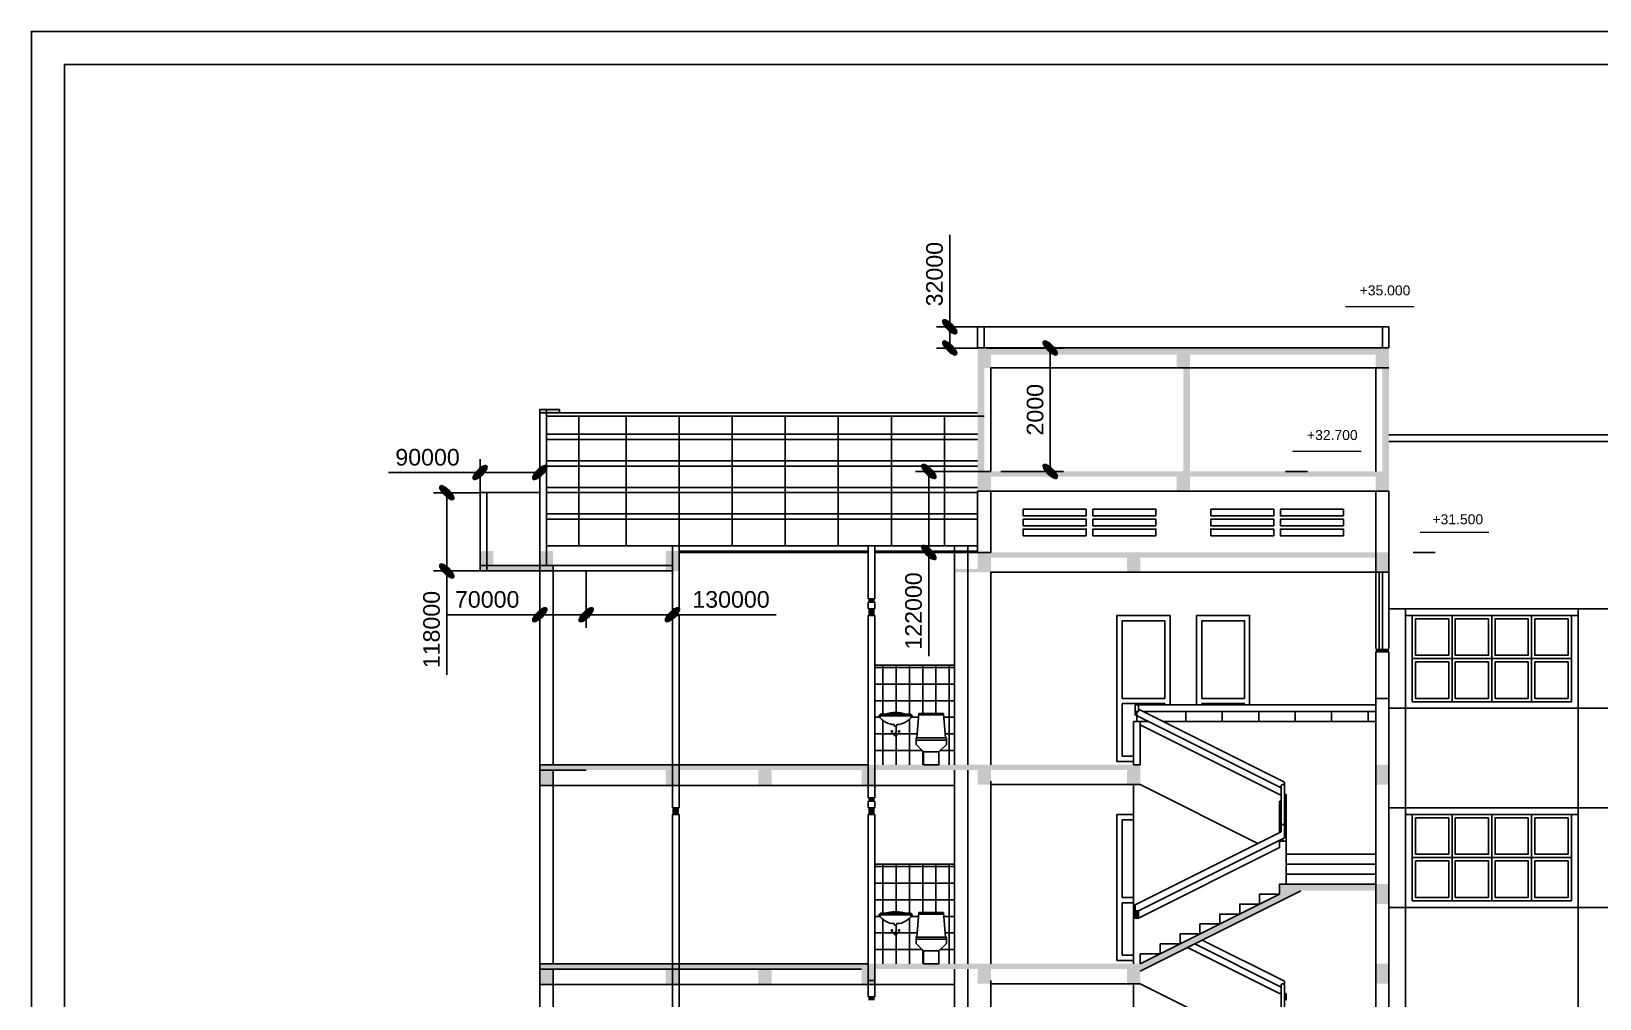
# Model space of a CAD drawing. Extents: x -107325 to -33325, y -20432 to 32068.
# Drawn here: x -107325 to -83688, y 17491 to 32068 of the extents above; entities that cross this region are included whole.
import ezdxf

# ---------------------------------------------------------------- set-up
doc = ezdxf.new("R2010")
doc.units = 0
doc.header["$LTSCALE"] = 800
doc.header["$MEASUREMENT"] = 0
doc.header["$PDMODE"] = 2
doc.layers.get('0').update_dxf_attribs({"linetype": 'CONTINUOUS'})
doc.layers.get('DEFPOINTS').update_dxf_attribs({"linetype": 'CONTINUOUS'})
for name, color, linetype in [('BAO', 3, 'CONTINUOUS'), ('CUA', 4, 'CONTINUOUS'), ('DIM', 6, 'CONTINUOUS'), ('HATCH', 6, 'CONTINUOUS'), ('mc1', 5, 'CONTINUOUS'), ('MDUNG', 3, 'CONTINUOUS'), ('TBI', 3, 'CONTINUOUS'), ('TEXT', 7, 'CONTINUOUS')]:
    doc.layers.add(name, color=color, linetype=linetype)
doc.styles.add('DIM', font='VHELVEN.TTF')
doc.styles.add('VNI-HELVE', font='VHELVEN.TTF')
doc.dimstyles.new('DIM100S', dxfattribs={"dimtxt": 250, "dimasz": 150, "dimexe": 200, "dimexo": 0, "dimgap": 100, "dimtad": 1, "dimdec": 0, "dimlfac": 100, "dimrnd": 50, "dimzin": 0, "dimdsep": 46, "dimtxsty": 'VNI-HELVE', "dimblk1": 'ARCHTICK', "dimblk2": 'ARCHTICK', "dimsah": 1, "dimcen": 0, "dimclrd": 6, "dimclre": 6, "dimclrt": 6, "dimadec": 0, "dimazin": 0, "dimtfac": 1, "dimtdec": 0, "dimtofl": 0, "dimtmove": 0, "dimatfit": 3, "dimldrblk": 'ARCHTICK', "dimfxl": 0, "dimtolj": 1, "dimtzin": 0, "dimarcsym": 0})

# ---------------------------------------------------------------- blocks, each defined once
blk = doc.blocks.new('WC2d21')
at = {"color": 151}
for p, q in [((-250, 738), (250, 738)), ((-69, 502), (-39, 502)), ((-54, 517), (-54, 488)), ((0, 483), (0, 432)), ((69, 502), (39, 502)), ((54, 517), (54, 488)), ((-25, 457), (25, 457))]:
    blk.add_line(p, q, dxfattribs=at)
blk.add_line((-154, 762), (154, 762))
blk.add_lwpolyline([(14, 580), (19, 605, 0.263805), (250, 738), (229, 762), (154, 762, 0.159336), (-154, 762), (-229, 762), (-250, 738, 0.263805), (-19, 605), (-14, 580), (0, 580)], format="xyb", close=True)
for centre, radius in [((-54, 502), 10.5), ((0, 457), 21), ((54, 502), 10.5)]:
    blk.add_circle(centre, radius, dxfattribs=at)
blk = doc.blocks.new('_ArchTick')
h = blk.add_hatch(color=256)
edge = h.paths.add_edge_path()
edge.add_ellipse((0, 0), major_axis=(0.5, 0.5), ratio=0.348148, start_angle=0, end_angle=360)
blk.add_ellipse((0, 0), major_axis=(0.5, 0.5), ratio=0.348148)
blk = doc.blocks.new('*D23')
at = {"layer": 'DEFPOINTS', "color": 0, "linetype": 'Continuous'}
for p in [(-99663, 23936), (-98963, 23936), (-99663, 23277)]:
    blk.add_point(p, dxfattribs=at)
at = {"layer": 'DIM', "color": 6, "linetype": 'Continuous', "lineweight": -2}
for p, q in [((-99663, 23936), (-99663, 23077)), ((-98963, 23936), (-98963, 23077)), ((-99663, 23277), (-101047, 23277)), ((-98963, 23277), (-99663, 23277))]:
    blk.add_line(p, q, dxfattribs=at)
at = {"layer": 'DIM', "color": 6, "linetype": 'Continuous', "lineweight": -2, "xscale": 200, "yscale": 200, "zscale": 200, "rotation": 180}
blk.add_blockref('_ArchTick', (-99663, 23277), dxfattribs=at)
at = {"layer": 'DIM', "color": 6, "linetype": 'Continuous', "lineweight": -2, "xscale": 200, "yscale": 200, "zscale": 200}
blk.add_blockref('_ArchTick', (-98963, 23277), dxfattribs=at)
at = {"layer": 'DIM', "color": 6, "linetype": 'Continuous', "insert": (-100455, 23506), "char_height": 250, "attachment_point": 5, "style": 'VNI-HELVE'}
blk.add_mtext('\\A1;70000', dxfattribs=at)
blk = doc.blocks.new('*D24')
at = {"layer": 'DEFPOINTS', "color": 0, "linetype": 'Continuous'}
for p in [(-100563, 25420), (-100563, 25116), (-99663, 25116)]:
    blk.add_point(p, dxfattribs=at)
at = {"layer": 'DIM', "color": 6, "linetype": 'Continuous', "lineweight": -2}
for p, q in [((-100563, 25116), (-100563, 25620)), ((-99663, 25116), (-99663, 25620)), ((-100563, 25420), (-101945, 25420)), ((-99663, 25420), (-100563, 25420))]:
    blk.add_line(p, q, dxfattribs=at)
at = {"layer": 'DIM', "color": 6, "linetype": 'Continuous', "lineweight": -2, "xscale": 200, "yscale": 200, "zscale": 200, "rotation": 180}
blk.add_blockref('_ArchTick', (-100563, 25420), dxfattribs=at)
at = {"layer": 'DIM', "color": 6, "linetype": 'Continuous', "lineweight": -2, "xscale": 200, "yscale": 200, "zscale": 200}
blk.add_blockref('_ArchTick', (-99663, 25420), dxfattribs=at)
at = {"layer": 'DIM', "color": 6, "linetype": 'Continuous', "insert": (-101354, 25648), "char_height": 250, "attachment_point": 5, "style": 'VNI-HELVE'}
blk.add_mtext('\\A1;90000', dxfattribs=at)
blk = doc.blocks.new('*D25')
at = {"layer": 'DEFPOINTS', "color": 0, "linetype": 'Continuous'}
for p in [(-98963, 23936), (-97663, 23916), (-97663, 23277)]:
    blk.add_point(p, dxfattribs=at)
at = {"layer": 'DIM', "color": 6, "linetype": 'Continuous', "lineweight": -2}
for p, q in [((-98963, 23936), (-98963, 23077)), ((-97663, 23916), (-97663, 23077)), ((-98963, 23277), (-97663, 23277)), ((-97663, 23277), (-96097, 23277))]:
    blk.add_line(p, q, dxfattribs=at)
at = {"layer": 'DIM', "color": 6, "linetype": 'Continuous', "lineweight": -2, "xscale": 200, "yscale": 200, "zscale": 200, "rotation": 180}
blk.add_blockref('_ArchTick', (-98963, 23277), dxfattribs=at)
at = {"layer": 'DIM', "color": 6, "linetype": 'Continuous', "lineweight": -2, "xscale": 200, "yscale": 200, "zscale": 200}
blk.add_blockref('_ArchTick', (-97663, 23277), dxfattribs=at)
at = {"layer": 'DIM', "color": 6, "linetype": 'Continuous', "insert": (-96780, 23506), "char_height": 250, "attachment_point": 5, "style": 'VNI-HELVE'}
blk.add_mtext('\\A1;130000', dxfattribs=at)
blk = doc.blocks.new('*D26')
at = {"layer": 'DEFPOINTS', "color": 0, "linetype": 'Continuous'}
for p in [(-92863, 25436), (-93799, 24216), (-92863, 24216)]:
    blk.add_point(p, dxfattribs=at)
at = {"layer": 'DIM', "color": 6, "linetype": 'Continuous', "lineweight": -2}
for p, q in [((-92863, 25436), (-93999, 25436)), ((-93799, 25436), (-93799, 24216)), ((-92863, 24216), (-93999, 24216)), ((-93799, 24216), (-93799, 22651))]:
    blk.add_line(p, q, dxfattribs=at)
at = {"layer": 'DIM', "color": 6, "linetype": 'Continuous', "lineweight": -2, "xscale": 200, "yscale": 200, "zscale": 200}
for p, rotation in [((-93799, 25436), 90), ((-93799, 24216), 270)]:
    blk.add_blockref('_ArchTick', p, dxfattribs=dict(at, rotation=rotation))
at = {"layer": 'DIM', "color": 6, "linetype": 'Continuous', "insert": (-94028, 23333), "char_height": 250, "attachment_point": 5, "rotation": 90, "style": 'VNI-HELVE'}
blk.add_mtext('\\A1;122000', dxfattribs=at)
blk = doc.blocks.new('*D27')
at = {"layer": 'DEFPOINTS', "color": 0, "linetype": 'Continuous'}
for p in [(-92914, 27296), (-92714, 25436), (-91968, 25436)]:
    blk.add_point(p, dxfattribs=at)
at = {"layer": 'DIM', "color": 6, "linetype": 'Continuous', "lineweight": -2}
for p, q in [((-92914, 27296), (-91768, 27296)), ((-91968, 27296), (-91968, 25436)), ((-92714, 25436), (-91768, 25436))]:
    blk.add_line(p, q, dxfattribs=at)
at = {"layer": 'DIM', "color": 6, "linetype": 'Continuous', "lineweight": -2, "xscale": 200, "yscale": 200, "zscale": 200}
for p, rotation in [((-91968, 27296), 90), ((-91968, 25436), 270)]:
    blk.add_blockref('_ArchTick', p, dxfattribs=dict(at, rotation=rotation))
at = {"layer": 'DIM', "color": 6, "linetype": 'Continuous', "insert": (-92196, 26366), "char_height": 250, "attachment_point": 5, "rotation": 90, "style": 'VNI-HELVE'}
blk.add_mtext('\\A1;2000', dxfattribs=at)
blk = doc.blocks.new('*D28')
at = {"layer": 'DEFPOINTS', "color": 0, "linetype": 'Continuous'}
for p in [(-93484, 27616), (-93063, 27616), (-93063, 27296)]:
    blk.add_point(p, dxfattribs=at)
at = {"layer": 'DIM', "color": 6, "linetype": 'Continuous', "lineweight": -2}
for p, q in [((-93484, 27616), (-93484, 29002)), ((-93063, 27616), (-93684, 27616)), ((-93484, 27296), (-93484, 27616)), ((-93063, 27296), (-93684, 27296))]:
    blk.add_line(p, q, dxfattribs=at)
at = {"layer": 'DIM', "color": 6, "linetype": 'Continuous', "lineweight": -2, "xscale": 200, "yscale": 200, "zscale": 200}
for p, rotation in [((-93484, 27616), 90), ((-93484, 27296), 270)]:
    blk.add_blockref('_ArchTick', p, dxfattribs=dict(at, rotation=rotation))
at = {"layer": 'DIM', "color": 6, "linetype": 'Continuous', "insert": (-93712, 28409), "char_height": 250, "attachment_point": 5, "rotation": 90, "style": 'VNI-HELVE'}
blk.add_mtext('\\A1;32000', dxfattribs=at)
blk = doc.blocks.new('*D44')
at = {"layer": 'DEFPOINTS', "color": 0, "linetype": 'Continuous'}
for p in [(-100563, 25116), (-101065, 23936), (-100563, 23936)]:
    blk.add_point(p, dxfattribs=at)
at = {"layer": 'DIM', "color": 6, "linetype": 'Continuous', "lineweight": -2}
for p, q in [((-100563, 25116), (-101265, 25116)), ((-101065, 25116), (-101065, 23936)), ((-100563, 23936), (-101265, 23936)), ((-101065, 23936), (-101065, 22371))]:
    blk.add_line(p, q, dxfattribs=at)
at = {"layer": 'DIM', "color": 6, "linetype": 'Continuous', "lineweight": -2, "xscale": 200, "yscale": 200, "zscale": 200}
for p, rotation in [((-101065, 25116), 90), ((-101065, 23936), 270)]:
    blk.add_blockref('_ArchTick', p, dxfattribs=dict(at, rotation=rotation))
at = {"layer": 'DIM', "color": 6, "linetype": 'Continuous', "insert": (-101293, 23053), "char_height": 250, "attachment_point": 5, "rotation": 90, "style": 'VNI-HELVE'}
blk.add_mtext('\\A1;118000', dxfattribs=at)

msp = doc.modelspace()

# ---------------------------------------------------------------- hatches: boundary and pattern name
at = {"layer": 'HATCH'}
h = msp.add_hatch(dxfattribs=at)
h.set_pattern_fill('_USER', color=6, scale=200, angle=90, style=0, pattern_type=0)
h.set_pattern_definition([(90, (98509.05, 28230.74), (-200, 1e-14), [])])
h.paths.add_polyline_path([(-93412.808, 22516.307), (-94612.808, 22516.307), (-94612.808, 21066.307), (-94612.808, 21016.307), (-93877.808, 21016.307), (-93877.808, 21212.139), (-93991.808, 21320.007), (-93991.808, 21387.971), (-93991.808, 21419.307), (-93980.04, 21419.307), (-93947.808, 21787.307), (-93762.808, 21787.307), (-93577.808, 21787.307), (-93545.575, 21419.307), (-93533.808, 21419.307), (-93533.808, 21387.971), (-93533.808, 21320.007), (-93647.808, 21212.139), (-93647.808, 21016.307), (-93412.808, 21016.307)])
h.paths.add_polyline_path([(-94071.135, 21778.798), (-94050.192, 21754.289, -0.263804579), (-94280.959, 21620.817), (-94285.862, 21596.307), (-94300.332, 21596.307), (-94314.802, 21596.307), (-94319.706, 21620.817, -0.263804579), (-94550.472, 21754.289), (-94529.529, 21778.798), (-94454.154, 21778.798, -0.159336024), (-94146.51, 21778.798)], flags=16)
h.paths.add_polyline_path([(-94235.523, 21518.798, -1), (-94256.523, 21518.798, -1)], flags=16)
h.paths.add_polyline_path([(-94344.141, 21518.798, -1), (-94365.141, 21518.798, -1)], flags=16)
h.paths.add_polyline_path([(-94279.332, 21473.798, -1), (-94321.332, 21473.798, -1)], flags=16)
h = msp.add_hatch(dxfattribs=at)
h.set_pattern_fill('_USER', color=6, scale=250, style=0, pattern_type=0)
h.set_pattern_definition([(0, (98509.05, 28230.74), (0, 250), [])])
h.paths.add_polyline_path([(-93412.808, 22516.307), (-94612.808, 22516.307), (-94612.808, 21066.307), (-94612.808, 21016.307), (-93877.808, 21016.307), (-93877.808, 21212.139), (-93991.808, 21320.007), (-93991.808, 21387.971), (-93991.808, 21419.307), (-93980.04, 21419.307), (-93947.808, 21787.307), (-93762.808, 21787.307), (-93577.808, 21787.307), (-93545.575, 21419.307), (-93533.808, 21419.307), (-93533.808, 21387.971), (-93533.808, 21320.007), (-93647.808, 21212.139), (-93647.808, 21016.307), (-93412.808, 21016.307)])
h.paths.add_polyline_path([(-94071.135, 21778.798), (-94050.192, 21754.289, -0.263804579), (-94280.959, 21620.817), (-94285.862, 21596.307), (-94300.332, 21596.307), (-94314.802, 21596.307), (-94319.706, 21620.817, -0.263804579), (-94550.472, 21754.289), (-94529.529, 21778.798), (-94454.154, 21778.798, -0.159336024), (-94146.51, 21778.798)], flags=16)
h.paths.add_polyline_path([(-94235.523, 21518.798, -1), (-94256.523, 21518.798, -1)], flags=16)
h.paths.add_polyline_path([(-94279.332, 21473.798, -1), (-94321.332, 21473.798, -1)], flags=16)
h.paths.add_polyline_path([(-94344.141, 21518.798, -1), (-94365.141, 21518.798, -1)], flags=16)
h = msp.add_hatch(dxfattribs=at)
h.set_pattern_fill('_USER', color=6, scale=200, angle=90, style=0, pattern_type=0)
h.set_pattern_definition([(90, (98509.05, 25230.74), (-200, 1e-14), [])])
h.paths.add_polyline_path([(-93412.808, 19516.307), (-94612.808, 19516.307), (-94612.808, 18066.307), (-94612.808, 18016.307), (-93877.808, 18016.307), (-93877.808, 18212.139), (-93991.808, 18320.007), (-93991.808, 18387.971), (-93991.808, 18419.307), (-93980.04, 18419.307), (-93947.808, 18787.307), (-93762.808, 18787.307), (-93577.808, 18787.307), (-93545.575, 18419.307), (-93533.808, 18419.307), (-93533.808, 18387.971), (-93533.808, 18320.007), (-93647.808, 18212.139), (-93647.808, 18016.307), (-93412.808, 18016.307)])
h.paths.add_polyline_path([(-94071.135, 18778.798), (-94050.192, 18754.289, -0.263804579), (-94280.959, 18620.817), (-94285.862, 18596.307), (-94300.332, 18596.307), (-94314.802, 18596.307), (-94319.706, 18620.817, -0.263804579), (-94550.472, 18754.289), (-94529.529, 18778.798), (-94454.154, 18778.798, -0.159336024), (-94146.51, 18778.798)], flags=16)
h.paths.add_polyline_path([(-94235.523, 18518.798, -1), (-94256.523, 18518.798, -1)], flags=16)
h.paths.add_polyline_path([(-94344.141, 18518.798, -1), (-94365.141, 18518.798, -1)], flags=16)
h.paths.add_polyline_path([(-94279.332, 18473.798, -1), (-94321.332, 18473.798, -1)], flags=16)
h = msp.add_hatch(dxfattribs=at)
h.set_pattern_fill('_USER', color=6, scale=250, style=0, pattern_type=0)
h.set_pattern_definition([(0, (98509.05, 25230.74), (0, 250), [])])
h.paths.add_polyline_path([(-93412.808, 19516.307), (-94612.808, 19516.307), (-94612.808, 18066.307), (-94612.808, 18016.307), (-93877.808, 18016.307), (-93877.808, 18212.139), (-93991.808, 18320.007), (-93991.808, 18387.971), (-93991.808, 18419.307), (-93980.04, 18419.307), (-93947.808, 18787.307), (-93762.808, 18787.307), (-93577.808, 18787.307), (-93545.575, 18419.307), (-93533.808, 18419.307), (-93533.808, 18387.971), (-93533.808, 18320.007), (-93647.808, 18212.139), (-93647.808, 18016.307), (-93412.808, 18016.307)])
h.paths.add_polyline_path([(-94071.135, 18778.798), (-94050.192, 18754.289, -0.263804579), (-94280.959, 18620.817), (-94285.862, 18596.307), (-94300.332, 18596.307), (-94314.802, 18596.307), (-94319.706, 18620.817, -0.263804579), (-94550.472, 18754.289), (-94529.529, 18778.798), (-94454.154, 18778.798, -0.159336024), (-94146.51, 18778.798)], flags=16)
h.paths.add_polyline_path([(-94235.523, 18518.798, -1), (-94256.523, 18518.798, -1)], flags=16)
h.paths.add_polyline_path([(-94279.332, 18473.798, -1), (-94321.332, 18473.798, -1)], flags=16)
h.paths.add_polyline_path([(-94344.141, 18518.798, -1), (-94365.141, 18518.798, -1)], flags=16)

# ---------------------------------------------------------------- linework, layer by layer
at = {"layer": 'BAO', "color": 3, "linetype": 'Continuous'}
for p, q in [((-97562.808, 24316.307), (-97662.808, 24316.307)), ((-97662.808, 24316.307), (-97662.808, 23916.307)), ((-97562.808, 23916.307), (-97562.808, 24316.307))]:
    msp.add_line(p, q, dxfattribs=at)
for points in [[(-93062.808, 27296.307), (-93062.808, 27616.307)], [(-92962.808, 27296.307), (-92962.808, 27616.307)], [(-86962.808, 27296.307), (-86962.808, 27616.307)], [(-86862.808, 27296.307), (-86862.808, 27616.307)], [(-99662.808, 20704.074), (-93412.808, 20704.074)], [(-90612.679, 18016.307), (-90612.679, 18166.307), (-90312.679, 18166.307), (-90312.679, 18316.307), (-90012.679, 18316.307), (-90012.679, 18466.307), (-89712.679, 18466.307), (-89712.679, 18616.307), (-89412.679, 18616.307), (-89412.679, 18766.307), (-89112.679, 18766.307), (-89112.679, 18916.307), (-88812.679, 18916.307), (-88812.679, 19066.307), (-88512.679, 19066.307)], [(-99662.808, 17704.074), (-93412.808, 17704.074)]]:
    msp.add_lwpolyline(points, dxfattribs=at)
msp.add_lwpolyline([(-94712.808, 23366.307), (-94612.808, 23366.307), (-94612.808, 23466.307), (-94712.808, 23466.307)], close=True, dxfattribs=at)
at = {"layer": 'CUA', "color": 4, "linetype": 'Continuous'}
for p, q in [((-99562.808, 26268.163), (-92962.808, 26268.163)), ((-99562.808, 25996.307), (-93062.808, 25996.307)), ((-99562.808, 25916.307), (-93062.808, 25916.307)), ((-99562.808, 25596.307), (-93062.808, 25596.307)), ((-99562.808, 25516.307), (-93062.808, 25516.307)), ((-99562.808, 25196.307), (-93062.808, 25196.307)), ((-99562.808, 25116.307), (-93062.808, 25116.307)), ((-99562.808, 24796.307), (-93062.808, 24796.307)), ((-99562.808, 24716.307), (-93062.808, 24716.307)), ((-99562.808, 24316.307), (-93062.808, 24316.307))]:
    msp.add_line(p, q, dxfattribs=at)
at = {"layer": 'CUA', "color": 4}
for p, q in [((-93062.808, 25136.307), (-92862.808, 25136.307)), ((-89926.938, 21666.307), (-89926.938, 21816.307)), ((-89376.938, 21666.307), (-89376.938, 21816.307)), ((-88826.938, 21666.307), (-88826.938, 21816.307)), ((-88276.938, 21666.307), (-88276.938, 21816.307)), ((-87726.938, 21666.307), (-87726.938, 21816.307)), ((-87176.938, 21666.307), (-87176.938, 21816.307))]:
    msp.add_line(p, q, dxfattribs=at)
at = {"layer": 'CUA', "color": 4, "linetype": 'ByBlock'}
for p, q in [((-87062.808, 22766.307), (-87062.808, 23916.307)), ((-87012.808, 22766.307), (-87012.808, 23916.307)), ((-86962.808, 22766.307), (-86962.808, 23916.307)), ((-90687.679, 21916.307), (-87062.808, 21916.307)), ((-90687.679, 21916.307), (-90687.679, 21816.307)), ((-90687.679, 21878.111), (-90687.679, 21766.307)), ((-90687.679, 21766.307), (-88487.679, 20666.307)), ((-90662.679, 21816.307), (-90662.679, 21666.307)), ((-90662.679, 21816.307), (-90662.679, 21666.307)), ((-90662.679, 21753.807), (-90662.679, 21666.307)), ((-90637.679, 21891.307), (-90637.679, 21853.111)), ((-90637.679, 21853.111), (-88437.679, 20753.111)), ((-90564.073, 21816.307), (-87062.808, 21816.307)), ((-90712.679, 21666.307), (-90487.679, 21666.307)), ((-90712.679, 21666.307), (-90712.679, 21016.307)), ((-90612.679, 21666.307), (-90612.679, 21616.307)), ((-90612.679, 21616.307), (-88512.679, 20566.307)), ((-90264.073, 21666.307), (-87062.808, 21666.307)), ((-88512.679, 20566.307), (-88487.679, 20566.307)), ((-88487.679, 20616.307), (-88487.679, 20696.307)), ((-88487.679, 20003.074), (-88487.679, 20616.307)), ((-88457.679, 20716.307), (-88467.679, 20716.307)), ((-88437.679, 20616.307), (-88437.679, 20753.111)), ((-88437.679, 20616.307), (-88437.679, 19915.611)), ((-88437.679, 20566.307), (-88412.679, 20566.307)), ((-88412.679, 20466.307), (-88412.679, 20566.307)), ((-88512.679, 20466.307), (-88512.679, 19990.611)), ((-88487.679, 20466.307), (-88512.679, 20466.307)), ((-88412.679, 20466.307), (-88437.679, 20466.307)), ((-88412.679, 19216.307), (-88412.679, 20466.307)), ((-90712.679, 20266.307), (-90962.808, 20266.307)), ((-90962.808, 20266.307), (-90962.808, 18066.307)), ((-90712.679, 20186.307), (-90882.808, 20186.307)), ((-90882.808, 20186.307), (-90882.808, 19016.307)), ((-88487.679, 20096.307), (-88487.679, 20016.307)), ((-88457.679, 20116.307), (-88467.679, 20116.307)), ((-88437.679, 20016.307), (-88437.679, 20096.307)), ((-90667.679, 18916.307), (-88487.679, 20003.074)), ((-90637.679, 18815.611), (-88437.679, 19915.611)), ((-88512.679, 19878.111), (-88512.679, 19766.307)), ((-88412.679, 19866.307), (-88512.679, 19866.307)), ((-88462.679, 19903.111), (-88462.679, 19866.307)), ((-88462.679, 19903.111), (-88462.679, 19866.307)), ((-88412.679, 19216.307), (-88412.679, 19866.307)), ((-88412.679, 19666.307), (-87062.808, 19666.307)), ((-88412.679, 19516.307), (-87062.808, 19516.307)), ((-88412.679, 19366.307), (-87062.808, 19366.307)), ((-90882.808, 19016.307), (-90712.679, 19016.307)), ((-90882.808, 18146.307), (-90882.808, 18936.307)), ((-90882.808, 18936.307), (-90712.679, 18936.307)), ((-90712.679, 18703.807), (-90712.679, 18016.307)), ((-90637.679, 18703.807), (-90712.679, 18703.807)), ((-90687.679, 18896.307), (-90687.679, 18816.307)), ((-90687.679, 18840.611), (-90687.679, 18703.807)), ((-90687.679, 18816.307), (-90637.679, 18816.307)), ((-90662.679, 18816.307), (-90662.679, 18703.807)), ((-90662.679, 18816.307), (-90662.679, 18703.807)), ((-90637.679, 18816.307), (-90637.679, 18703.807)), ((-89900.876, 18260.406), (-88512.679, 17566.307)), ((-89788.376, 18316.656), (-88487.679, 17666.307)), ((-89788.376, 18316.656), (-88487.679, 17666.307)), ((-89676.573, 18372.557), (-88437.679, 17753.111)), ((-89676.573, 18372.557), (-88437.679, 17753.111)), ((-90962.808, 18066.307), (-90712.679, 18066.307)), ((-90712.679, 18146.307), (-90882.808, 18146.307)), ((-88437.679, 17616.307), (-88437.679, 17753.111)), ((-88512.679, 17566.307), (-88487.679, 17566.307)), ((-88487.679, 17616.307), (-88487.679, 17696.307)), ((-88487.679, 17003.074), (-88487.679, 17616.307)), ((-88457.679, 17716.307), (-88467.679, 17716.307)), ((-88457.679, 17716.307), (-88467.679, 17716.307)), ((-88437.679, 17616.307), (-88437.679, 16915.611)), ((-88437.679, 17566.307), (-88412.679, 17566.307)), ((-88412.679, 17466.307), (-88412.679, 17566.307))]:
    msp.add_line(p, q, dxfattribs=at)
for points in [[(-92375.308, 24766.307), (-91425.308, 24766.307), (-91425.308, 24866.307), (-92375.308, 24866.307)], [(-90375.308, 24766.307), (-91325.308, 24766.307), (-91325.308, 24866.307), (-90375.308, 24866.307)], [(-89550.308, 24766.307), (-88600.308, 24766.307), (-88600.308, 24866.307), (-89550.308, 24866.307)], [(-87550.308, 24766.307), (-88500.308, 24766.307), (-88500.308, 24866.307), (-87550.308, 24866.307)], [(-92375.308, 24616.307), (-91425.308, 24616.307), (-91425.308, 24716.307), (-92375.308, 24716.307)], [(-90375.308, 24616.307), (-91325.308, 24616.307), (-91325.308, 24716.307), (-90375.308, 24716.307)], [(-89550.308, 24616.307), (-88600.308, 24616.307), (-88600.308, 24716.307), (-89550.308, 24716.307)], [(-87550.308, 24616.307), (-88500.308, 24616.307), (-88500.308, 24716.307), (-87550.308, 24716.307)], [(-92375.308, 24466.307), (-91425.308, 24466.307), (-91425.308, 24566.307), (-92375.308, 24566.307)], [(-90375.308, 24466.307), (-91325.308, 24466.307), (-91325.308, 24566.307), (-90375.308, 24566.307)], [(-89550.308, 24466.307), (-88600.308, 24466.307), (-88600.308, 24566.307), (-89550.308, 24566.307)], [(-87550.308, 24466.307), (-88500.308, 24466.307), (-88500.308, 24566.307), (-87550.308, 24566.307)], [(-90882.808, 22016.307), (-90242.808, 22016.307), (-90242.808, 23186.307), (-90882.808, 23186.307)], [(-89682.808, 22016.307), (-89042.808, 22016.307), (-89042.808, 23186.307), (-89682.808, 23186.307)], [(-90712.679, 21016.307), (-90612.679, 21016.307), (-90612.679, 21666.307), (-90712.679, 21666.307)]]:
    msp.add_lwpolyline(points, close=True, dxfattribs=at)
for points in [[(-90162.808, 21916.307), (-90162.808, 23266.307), (-90962.808, 23266.307), (-90962.808, 21066.307), (-90712.679, 21066.307)], [(-88962.808, 21916.307), (-88962.808, 23266.307), (-89762.808, 23266.307), (-89762.808, 21916.307)], [(-90712.679, 21146.307), (-90882.808, 21146.307), (-90882.808, 21936.307), (-90242.808, 21936.307), (-90242.808, 21916.307)], [(-89682.808, 21916.307), (-89682.808, 21936.307), (-89042.808, 21936.307), (-89042.808, 21916.307)], [(-88412.679, 19216.307), (-88412.679, 19216.307), (-88412.679, 19866.307), (-88512.679, 19866.307), (-88512.679, 19766.307), (-90637.679, 18703.807)]]:
    msp.add_lwpolyline(points, dxfattribs=at)
at = {"layer": 'CUA', "color": 4}
for points in [[(-86612.808, 23366.307), (-84012.808, 23366.307), (-84012.808, 23266.307), (-86612.808, 23266.307)], [(-85912.808, 23266.307), (-86512.808, 23266.307), (-86512.808, 22616.307), (-85912.808, 22616.307)], [(-86512.808, 21966.307), (-84112.808, 21966.307), (-84112.808, 23266.307), (-86512.808, 23266.307)], [(-85962.808, 23216.307), (-86462.808, 23216.307), (-86462.808, 22666.307), (-85962.808, 22666.307)], [(-85312.808, 23266.307), (-85912.808, 23266.307), (-85912.808, 22616.307), (-85312.808, 22616.307)], [(-85362.808, 23216.307), (-85862.808, 23216.307), (-85862.808, 22666.307), (-85362.808, 22666.307)], [(-84712.808, 23266.307), (-85312.808, 23266.307), (-85312.808, 22616.307), (-84712.808, 22616.307)], [(-84762.808, 23216.307), (-85262.808, 23216.307), (-85262.808, 22666.307), (-84762.808, 22666.307)], [(-84112.808, 23266.307), (-84712.808, 23266.307), (-84712.808, 22616.307), (-84112.808, 22616.307)], [(-84162.808, 23216.307), (-84662.808, 23216.307), (-84662.808, 22666.307), (-84162.808, 22666.307)], [(-85912.808, 21966.307), (-86512.808, 21966.307), (-86512.808, 22616.307), (-85912.808, 22616.307)], [(-85962.808, 22016.307), (-86462.808, 22016.307), (-86462.808, 22566.307), (-85962.808, 22566.307)], [(-85312.808, 21966.307), (-85912.808, 21966.307), (-85912.808, 22616.307), (-85312.808, 22616.307)], [(-85362.808, 22016.307), (-85862.808, 22016.307), (-85862.808, 22566.307), (-85362.808, 22566.307)], [(-84712.808, 21966.307), (-85312.808, 21966.307), (-85312.808, 22616.307), (-84712.808, 22616.307)], [(-84762.808, 22016.307), (-85262.808, 22016.307), (-85262.808, 22566.307), (-84762.808, 22566.307)], [(-84112.808, 21966.307), (-84712.808, 21966.307), (-84712.808, 22616.307), (-84112.808, 22616.307)], [(-84162.808, 22016.307), (-84662.808, 22016.307), (-84662.808, 22566.307), (-84162.808, 22566.307)], [(-86612.808, 20366.307), (-84012.808, 20366.307), (-84012.808, 20266.307), (-86612.808, 20266.307)], [(-86512.808, 18966.307), (-84112.808, 18966.307), (-84112.808, 20266.307), (-86512.808, 20266.307)], [(-85912.808, 20266.307), (-86512.808, 20266.307), (-86512.808, 19616.307), (-85912.808, 19616.307)], [(-85962.808, 20216.307), (-86462.808, 20216.307), (-86462.808, 19666.307), (-85962.808, 19666.307)], [(-85312.808, 20266.307), (-85912.808, 20266.307), (-85912.808, 19616.307), (-85312.808, 19616.307)], [(-85362.808, 20216.307), (-85862.808, 20216.307), (-85862.808, 19666.307), (-85362.808, 19666.307)], [(-84712.808, 20266.307), (-85312.808, 20266.307), (-85312.808, 19616.307), (-84712.808, 19616.307)], [(-84762.808, 20216.307), (-85262.808, 20216.307), (-85262.808, 19666.307), (-84762.808, 19666.307)], [(-84112.808, 20266.307), (-84712.808, 20266.307), (-84712.808, 19616.307), (-84112.808, 19616.307)], [(-84162.808, 20216.307), (-84662.808, 20216.307), (-84662.808, 19666.307), (-84162.808, 19666.307)], [(-85912.808, 18966.307), (-86512.808, 18966.307), (-86512.808, 19616.307), (-85912.808, 19616.307)], [(-85962.808, 19016.307), (-86462.808, 19016.307), (-86462.808, 19566.307), (-85962.808, 19566.307)], [(-85312.808, 18966.307), (-85912.808, 18966.307), (-85912.808, 19616.307), (-85312.808, 19616.307)], [(-85362.808, 19016.307), (-85862.808, 19016.307), (-85862.808, 19566.307), (-85362.808, 19566.307)], [(-84712.808, 18966.307), (-85312.808, 18966.307), (-85312.808, 19616.307), (-84712.808, 19616.307)], [(-84762.808, 19016.307), (-85262.808, 19016.307), (-85262.808, 19566.307), (-84762.808, 19566.307)], [(-84112.808, 18966.307), (-84712.808, 18966.307), (-84712.808, 19616.307), (-84112.808, 19616.307)], [(-84162.808, 19016.307), (-84662.808, 19016.307), (-84662.808, 19566.307), (-84162.808, 19566.307)]]:
    msp.add_lwpolyline(points, close=True, dxfattribs=at)
at = {"layer": 'CUA', "color": 4, "linetype": 'ByBlock'}
msp.add_lwpolyline([(-90687.679, 21816.307), (-90637.679, 21816.307), (-90637.679, 21896.307, 0.414213562), (-90657.679, 21916.307), (-90667.679, 21916.307, 0.414213562), (-90687.679, 21896.307)], format="xyb", close=True, dxfattribs=at)
for centre, start, end in [((-88467.679, 20696.307), 90, 180), ((-88457.679, 20696.307), 0, 90), ((-88467.679, 20096.307), 90, 180), ((-88457.679, 20096.307), 0, 90), ((-90667.679, 18896.307), 90, 180), ((-88467.679, 17696.307), 90, 180), ((-88467.679, 17696.307), 90, 180), ((-88457.679, 17696.307), 0, 90), ((-88457.679, 17696.307), 0, 90)]:
    msp.add_arc(centre, 20, start, end, dxfattribs=at)
at = {"layer": 'HATCH', "color": 6}
for p, q in [((-94612.808, 22516.307), (-93412.808, 22516.307)), ((-94612.808, 19516.307), (-93412.808, 19516.307))]:
    msp.add_line(p, q, dxfattribs=at)
at = {"layer": 'mc1', "color": 5}
for p, q in [((-87062.808, 26996.307), (-86862.808, 26996.307)), ((-87062.808, 25136.307), (-86862.808, 25136.307)), ((-87062.808, 23916.307), (-86862.808, 23916.307)), ((-98962.808, 21016.307), (-99662.808, 21016.307)), ((-98962.808, 20936.307), (-99662.808, 20936.307)), ((-90612.679, 17904.504), (-88189.073, 19116.307)), ((-90612.679, 18016.307), (-88512.679, 19066.307)), ((-98962.808, 18016.307), (-99662.808, 18016.307)), ((-98962.808, 17936.307), (-99662.808, 17936.307))]:
    msp.add_line(p, q, dxfattribs=at)
at = {"layer": 'mc1', "color": 5, "linetype": 'Continuous'}
for p, q in [((-97662.808, 23366.307), (-97562.808, 23366.307)), ((-97562.808, 23266.307), (-97662.808, 23266.307)), ((-94612.808, 23266.307), (-94712.808, 23266.307)), ((-87062.808, 22716.307), (-86862.808, 22716.307)), ((-87062.808, 22716.307), (-86862.808, 22716.307)), ((-97662.808, 20366.307), (-97562.808, 20366.307)), ((-94712.808, 20516.307), (-94612.808, 20516.307)), ((-97562.808, 20266.307), (-97662.808, 20266.307)), ((-94612.808, 20266.307), (-94712.808, 20266.307)), ((-94712.808, 17516.307), (-94612.808, 17516.307))]:
    msp.add_line(p, q, dxfattribs=at)
for points in [[(-93062.808, 27296.307), (-86862.808, 27296.307)], [(-93062.808, 27296.307), (-86862.808, 27296.307)], [(-99662.808, 21016.307), (-94712.808, 21016.307)], [(-99662.808, 18016.307), (-94712.808, 18016.307)], [(-99462.808, 17936.307), (-94812.808, 17936.307)]]:
    msp.add_lwpolyline(points, dxfattribs=at)
at = {"layer": 'mc1', "color": 5}
msp.add_lwpolyline([(-88512.679, 19066.307), (-88512.679, 19216.307), (-87062.808, 19216.307)], dxfattribs=at)
at = {"layer": 'mc1', "color": 5, "linetype": 'ByBlock'}
for points in [[(-93062.808, 27296.307), (-92862.808, 27296.307), (-93062.808, 26996.307), (-92862.808, 26996.307)], [(-90062.808, 27296.307), (-89862.808, 27296.307), (-90062.808, 26996.307), (-89862.808, 26996.307)], [(-87062.808, 27296.307), (-86862.808, 27296.307), (-87062.808, 26996.307), (-86862.808, 26996.307)], [(-93062.808, 25436.307), (-92862.808, 25436.307), (-93062.808, 25136.307), (-92862.808, 25136.307)], [(-92862.808, 25436.307), (-87062.808, 25436.307), (-92862.808, 25356.307), (-87062.808, 25356.307)], [(-90062.808, 25436.307), (-89862.808, 25436.307), (-90062.808, 25136.307), (-89862.808, 25136.307)], [(-87062.808, 25436.307), (-86862.808, 25436.307), (-87062.808, 25136.307), (-86862.808, 25136.307)], [(-100562.808, 24236.307), (-100362.808, 24236.307), (-100562.808, 23936.307), (-100362.808, 23936.307)], [(-99662.808, 24236.307), (-99462.808, 24236.307), (-99662.808, 23936.307), (-99462.808, 23936.307)], [(-97762.808, 24236.307), (-97562.808, 24236.307), (-97762.808, 23936.307), (-97562.808, 23936.307)], [(-93062.808, 24216.307), (-92862.808, 24216.307), (-93062.808, 23916.307), (-92862.808, 23916.307)], [(-92862.808, 24216.307), (-87062.808, 24216.307), (-92862.808, 24136.307), (-87062.808, 24136.307)], [(-90812.679, 24216.307), (-90612.679, 24216.307), (-90812.679, 23916.307), (-90612.679, 23916.307)], [(-90812.679, 24216.307), (-90612.679, 24216.307), (-90812.679, 23916.307), (-90612.679, 23916.307)], [(-87062.808, 24216.307), (-86862.808, 24216.307), (-87062.808, 23916.307), (-86862.808, 23916.307)], [(-99662.808, 21016.307), (-99462.808, 21016.307), (-99662.808, 20716.307), (-99462.808, 20716.307)], [(-98962.808, 21016.307), (-97605.255, 21016.307), (-98962.808, 20936.307), (-97605.255, 20936.307)], [(-97762.808, 21016.307), (-97562.808, 21016.307), (-97762.808, 20716.307), (-97562.808, 20716.307)], [(-97562.808, 21016.307), (-94812.808, 21016.307), (-97562.808, 20936.307), (-94812.808, 20936.307)], [(-96365.908, 21016.307), (-96165.908, 21016.307), (-96365.908, 20716.307), (-96165.908, 20716.307)], [(-94812.808, 21016.307), (-94612.808, 21016.307), (-94812.808, 20716.307), (-94612.808, 20716.307)], [(-94612.808, 21016.307), (-93062.808, 21016.307), (-94612.808, 20936.307), (-93062.808, 20936.307)], [(-93062.808, 21016.307), (-92862.808, 21016.307), (-93062.808, 20716.307), (-92862.808, 20716.307)], [(-92862.808, 21016.307), (-90812.679, 21016.307), (-92862.808, 20936.307), (-90812.679, 20936.307)], [(-90812.679, 21016.307), (-90612.679, 21016.307), (-90812.679, 20716.307), (-90612.679, 20716.307)], [(-87062.808, 21016.307), (-86862.808, 21016.307), (-87062.808, 20716.307), (-86862.808, 20716.307)], [(-87062.808, 19216.307), (-86862.808, 19216.307), (-87062.808, 18916.307), (-86862.808, 18916.307)], [(-99662.808, 18016.307), (-99462.808, 18016.307), (-99662.808, 17716.307), (-99462.808, 17716.307)], [(-98962.808, 18016.307), (-97605.255, 18016.307), (-98962.808, 17936.307), (-97605.255, 17936.307)], [(-97762.808, 18016.307), (-97562.808, 18016.307), (-97762.808, 17716.307), (-97562.808, 17716.307)], [(-97562.808, 18016.307), (-94812.808, 18016.307), (-97562.808, 17936.307), (-94812.808, 17936.307)], [(-96365.908, 18016.307), (-96165.908, 18016.307), (-96365.908, 17716.307), (-96165.908, 17716.307)], [(-94812.808, 18016.307), (-94612.808, 18016.307), (-94812.808, 17716.307), (-94612.808, 17716.307)], [(-94612.808, 18016.307), (-93062.808, 18016.307), (-94612.808, 17936.307), (-93062.808, 17936.307)], [(-93062.808, 18016.307), (-92862.808, 18016.307), (-93062.808, 17716.307), (-92862.808, 17716.307)], [(-92862.808, 18016.307), (-90812.679, 18016.307), (-92862.808, 17936.307), (-90812.679, 17936.307)], [(-90812.679, 18016.307), (-90612.679, 18016.307), (-90812.679, 17716.307), (-90612.679, 17716.307)], [(-90812.679, 18016.307), (-90612.679, 18016.307), (-90812.679, 17716.307), (-90612.679, 17716.307)], [(-87062.808, 18016.307), (-86862.808, 18016.307), (-87062.808, 17716.307), (-86862.808, 17716.307)]]:
    msp.add_solid(points, dxfattribs=at)
at = {"layer": 'mc1', "color": 5, "linetype": 'Continuous'}
for points in [[(-93062.808, 27196.307), (-86862.808, 27196.307), (-93062.808, 27296.307), (-86862.808, 27296.307)], [(-99462.808, 23936.307), (-100562.808, 23936.307), (-99462.808, 24016.307), (-100562.808, 24016.307)], [(-93062.808, 23916.307), (-93062.808, 23966.307), (-93412.808, 23916.307), (-93412.808, 23966.307)], [(-94712.808, 23516.307), (-94612.808, 23516.307), (-94712.808, 23466.307), (-94612.808, 23466.307)], [(-97662.808, 23366.307), (-97562.808, 23366.307), (-97662.808, 23266.307), (-97562.808, 23266.307)], [(-94712.808, 23366.307), (-94612.808, 23366.307), (-94712.808, 23266.307), (-94612.808, 23266.307)], [(-87062.808, 22716.307), (-86862.808, 22716.307), (-87062.808, 22766.307), (-86862.808, 22766.307)], [(-97662.808, 20366.307), (-97562.808, 20366.307), (-97662.808, 20266.307), (-97562.808, 20266.307)], [(-94712.808, 20516.307), (-94612.808, 20516.307), (-94712.808, 20466.307), (-94612.808, 20466.307)], [(-94712.808, 20366.307), (-94612.808, 20366.307), (-94712.808, 20266.307), (-94612.808, 20266.307)], [(-94712.808, 17516.307), (-94612.808, 17516.307), (-94712.808, 17466.307), (-94612.808, 17466.307)]]:
    msp.add_solid(points, dxfattribs=at)
at = {"layer": 'mc1', "color": 5}
for points in [[(-92962.808, 26996.307), (-93062.808, 26996.307), (-92962.808, 25436.307), (-93062.808, 25436.307)], [(-89862.808, 26996.307), (-89962.808, 26996.307), (-89862.808, 25436.307), (-89962.808, 25436.307)], [(-86862.808, 26996.307), (-86962.808, 26996.307), (-86862.808, 25436.307), (-86962.808, 25436.307)], [(-99662.808, 20936.307), (-98962.808, 20936.307), (-99662.808, 21016.307), (-98962.808, 21016.307)], [(-88512.679, 19116.307), (-88512.679, 19216.307), (-87062.808, 19116.307), (-87062.808, 19216.307)], [(-90612.679, 17904.504), (-90612.679, 18016.307), (-88189.073, 19116.307), (-88512.679, 19066.307)], [(-88512.679, 19066.307), (-88512.679, 19116.307), (-88189.073, 19116.307)], [(-99662.808, 17936.307), (-98962.808, 17936.307), (-99662.808, 18016.307), (-98962.808, 18016.307)]]:
    msp.add_solid(points, dxfattribs=at)
at = {"layer": 'MDUNG', "color": 3}
for p, q in [((-86862.808, 27616.307), (-93062.808, 27616.307)), ((-99662.808, 24266.307), (-99662.808, 26368.163)), ((-99662.808, 26368.163), (-99662.808, 26368.163)), ((-99662.808, 26368.163), (-99562.808, 26368.163)), ((-99662.808, 26368.163), (-99562.808, 26368.163)), ((-99562.808, 26368.163), (-99562.808, 24016.307)), ((-99562.808, 26368.163), (-99562.808, 26368.163)), ((-99562.808, 26318.163), (-93062.808, 26318.163)), ((-99071.437, 24316.307), (-99071.437, 26268.163)), ((-98362.808, 24316.307), (-98362.808, 26268.163)), ((-97562.808, 24316.307), (-97562.808, 26268.163)), ((-96762.808, 24316.307), (-96762.808, 26268.163)), ((-95962.808, 24316.307), (-95962.808, 26268.163)), ((-95162.808, 24316.307), (-95162.808, 26268.163)), ((-94362.808, 24316.307), (-94362.808, 26268.163)), ((-93562.808, 24316.307), (-93562.808, 26268.163)), ((-77162.808, 25989.131), (-86862.808, 25989.131)), ((-77162.808, 25889.131), (-86862.808, 25889.131)), ((-100562.808, 23936.307), (-100562.808, 25116.307)), ((-100562.808, 25116.307), (-100462.808, 25116.307)), ((-100462.808, 25116.307), (-100262.808, 25116.307)), ((-100462.808, 25116.307), (-100462.808, 23936.307)), ((-100262.808, 25116.307), (-99662.808, 25116.307)), ((-99662.808, 24066.307), (-99662.808, 25116.307)), ((-99662.808, 25116.307), (-99662.808, -3233.693)), ((-93062.808, 24216.307), (-93062.808, 25136.307)), ((-92862.808, 25136.307), (-92862.808, 24216.307)), ((-87062.808, 23916.307), (-87062.808, 25136.307)), ((-86862.808, 25136.307), (-86862.808, 23916.307)), ((-93412.808, 24316.307), (-93412.808, 21016.307)), ((-93212.808, 24316.307), (-93212.808, 21016.307)), ((-100562.808, 24016.307), (-97662.808, 24016.307)), ((-100562.808, 23936.307), (-97662.808, 23936.307)), ((-99662.808, 20906.307), (-99662.808, 24066.307)), ((-99462.808, 21016.307), (-99462.808, 24016.307)), ((-97662.808, 23916.307), (-97662.808, 23366.307)), ((-97562.808, 23366.307), (-97562.808, 23916.307)), ((-92862.808, 21016.307), (-92862.808, 23916.307)), ((-97662.808, 23266.307), (-97662.808, 20766.307)), ((-97562.808, 20766.307), (-97562.808, 23266.307)), ((-94712.808, 23266.307), (-94712.808, 20766.307)), ((-94612.808, 20766.307), (-94612.808, 23266.307)), ((-86862.808, 23366.307), (-77162.808, 23366.307)), ((-86612.808, -3283.693), (-86612.808, 23366.307)), ((-84012.808, -3283.693), (-84012.808, 23366.307)), ((-87062.808, 19216.307), (-87062.808, 22016.307)), ((-86862.808, 19216.307), (-86862.808, 22016.307)), ((-86862.808, 21866.307), (-77162.808, 21866.307)), ((-99462.808, 18016.307), (-99462.808, 20936.307)), ((-93412.808, 20936.307), (-93412.808, 18016.307)), ((-93212.808, 20936.307), (-93212.808, 18016.307)), ((-97662.808, 20766.307), (-97662.808, 20666.307)), ((-97662.808, 20666.307), (-97662.808, 20366.307)), ((-97562.808, 20666.307), (-97562.808, 20766.307)), ((-97562.808, 20366.307), (-97562.808, 20666.307)), ((-94712.808, 20766.307), (-94712.808, 20516.307)), ((-94612.808, 20516.307), (-94612.808, 20766.307)), ((-92862.808, 18016.307), (-92862.808, 20766.307)), ((-86862.808, 14716.307), (-86862.808, 20366.307)), ((-86862.808, 20366.307), (-77162.808, 20366.307)), ((-97662.808, 20266.307), (-97662.808, 17766.307)), ((-97562.808, 17766.307), (-97562.808, 20266.307)), ((-94712.808, 20266.307), (-94712.808, 17766.307)), ((-94612.808, 17766.307), (-94612.808, 20266.307)), ((-87062.808, 14716.307), (-87062.808, 19216.307)), ((-86862.808, 18866.307), (-77162.808, 18866.307)), ((-99462.808, 15016.307), (-99462.808, 17936.307)), ((-97662.808, 17936.307), (-97662.808, 17366.307)), ((-97562.808, 17366.307), (-97562.808, 17936.307)), ((-94612.808, 17766.307), (-94712.808, 17766.307)), ((-94712.808, 17766.307), (-94712.808, 17516.307)), ((-94612.808, 17516.307), (-94612.808, 17766.307)), ((-93412.808, 17936.307), (-93412.808, 15016.307)), ((-93212.808, 17936.307), (-93212.808, 15016.307)), ((-92862.808, 15016.307), (-92862.808, 17766.307))]:
    msp.add_line(p, q, dxfattribs=at)
at = {"layer": 'MDUNG', "color": 3, "linetype": 'ByBlock'}
for p, q in [((-92862.808, 25436.307), (-92862.808, 26996.307)), ((-92862.808, 26996.307), (-87062.808, 26996.307)), ((-87062.808, 26996.307), (-87062.808, 25436.307)), ((-87062.808, 25136.307), (-92862.808, 25136.307)), ((-92862.808, 23916.307), (-86862.808, 23916.307)), ((-86862.808, 22766.307), (-86862.808, 23916.307)), ((-87062.808, 22016.307), (-87062.808, 22716.307)), ((-86862.808, 22716.307), (-86862.808, 22016.307)), ((-86862.808, 22016.307), (-87062.808, 22016.307)), ((-92862.808, 20716.307), (-90612.679, 20716.307)), ((-90612.679, 20716.307), (-88837.465, 19828.7)), ((-92862.808, 17716.307), (-90612.679, 17716.307)), ((-90612.679, 17716.307), (-88837.465, 16828.7))]:
    msp.add_line(p, q, dxfattribs=at)
at = {"layer": 'MDUNG', "color": 5, "linetype": 'Continuous'}
for p, q in [((-97562.808, 24236.307), (-94712.808, 24236.307)), ((-97562.808, 24216.307), (-94712.808, 24216.307)), ((-94612.808, 24236.307), (-93062.808, 24236.307)), ((-94612.808, 24216.307), (-93062.808, 24216.307))]:
    msp.add_line(p, q, dxfattribs=at)
at = {"layer": 'MDUNG', "color": 3, "linetype": 'Continuous'}
for points in [[(-107325.472, -20432.417), (-33325.472, -20432.417), (-33325.472, 32067.583), (-107325.472, 32067.583)], [(-106825.472, -19932.417), (-33825.472, -19932.417), (-33825.472, 31567.583), (-106825.472, 31567.583)]]:
    msp.add_lwpolyline(points, close=True, dxfattribs=at)
at = {"layer": 'MDUNG', "color": 3}
for points in [[(-99662.808, 26318.163), (-99362.808, 26318.163), (-99362.808, 26368.163), (-99662.808, 26368.163)], [(-94712.808, 23516.307), (-94612.808, 23516.307), (-94612.808, 24316.307), (-94712.808, 24316.307)], [(-94712.808, 20366.307), (-94612.808, 20366.307), (-94612.808, 20466.307), (-94712.808, 20466.307)]]:
    msp.add_lwpolyline(points, close=True, dxfattribs=at)
at = {"layer": 'MDUNG', "color": 3, "linetype": 'Continuous'}
for points in [[(-90712.679, 18016.307), (-90712.679, 20716.307)], [(-90712.679, 15016.307), (-90712.679, 17716.307)]]:
    msp.add_lwpolyline(points, dxfattribs=at)
at = {"layer": 'MDUNG', "color": 3}
msp.add_solid([(-99662.808, 26318.163), (-99662.808, 26368.163), (-99362.808, 26318.163), (-99362.808, 26368.163)], dxfattribs=at)
at = {"layer": 'TBI', "color": 4}
for p, q in [((-93949.638, 21766.416), (-93575.978, 21766.416)), ((-93991.808, 21419.307), (-93533.808, 21419.307)), ((-93991.808, 21387.971), (-93533.808, 21387.971)), ((-93877.808, 21212.139), (-93647.808, 21212.139)), ((-93949.638, 18766.416), (-93575.978, 18766.416)), ((-93991.808, 18419.307), (-93533.808, 18419.307)), ((-93991.808, 18387.971), (-93533.808, 18387.971)), ((-93877.808, 18212.139), (-93647.808, 18212.139))]:
    msp.add_line(p, q, dxfattribs=at)
for points in [[(-93762.808, 21787.307), (-93577.808, 21787.307), (-93545.575, 21419.307), (-93533.808, 21419.307), (-93533.808, 21387.971), (-93533.808, 21320.007), (-93647.808, 21212.139), (-93647.808, 21016.307), (-93762.808, 21016.307), (-93877.808, 21016.307), (-93877.808, 21212.139), (-93991.808, 21320.007), (-93991.808, 21387.971), (-93991.808, 21419.307), (-93980.04, 21419.307), (-93947.808, 21787.307)], [(-93762.808, 18787.307), (-93577.808, 18787.307), (-93545.575, 18419.307), (-93533.808, 18419.307), (-93533.808, 18387.971), (-93533.808, 18320.007), (-93647.808, 18212.139), (-93647.808, 18016.307), (-93762.808, 18016.307), (-93877.808, 18016.307), (-93877.808, 18212.139), (-93991.808, 18320.007), (-93991.808, 18387.971), (-93991.808, 18419.307), (-93980.04, 18419.307), (-93947.808, 18787.307)]]:
    msp.add_lwpolyline(points, close=True, dxfattribs=at)
at = {"layer": 'TEXT', "color": 7}
for p, q in [((-87627.129, 27616.307), (-87297.767, 27616.307)), ((-88421.54, 25436.307), (-88092.178, 25436.307)), ((-86497.235, 24216.307), (-86167.872, 24216.307))]:
    msp.add_line(p, q, dxfattribs=at)
for points in [[(-87467.232, 27616.307, 0, 150, 0), (-87467.232, 27766.307, 0, 0, 0), (-87467.232, 27956.756, 20, 20, 0)], [(-88261.643, 25436.307, 0, 150, 0), (-88261.643, 25586.307, 0, 0, 0), (-88261.643, 25776.756, 20, 20, 0)], [(-86337.337, 24216.307, 0, 150, 0), (-86337.337, 24366.307, 0, 0, 0), (-86337.337, 24556.756, 20, 20, 0)]]:
    msp.add_lwpolyline(points, format="xyseb", dxfattribs=at)
at = {"layer": 'TEXT', "color": 7, "const_width": 20}
for points in [[(-87523.038, 27918.29), (-86484.339, 27918.29)], [(-88317.449, 25738.29), (-87278.75, 25738.29)], [(-86393.143, 24518.29), (-85354.445, 24518.29)]]:
    msp.add_lwpolyline(points, dxfattribs=at)

# ---------------------------------------------------------------- block references
at = {"layer": 'TBI', "color": 4}
for p in [(-94300.332, 21016.307), (-94300.332, 18016.307)]:
    msp.add_blockref('WC2d21', p, dxfattribs=at)

# ---------------------------------------------------------------- texts
at = {"layer": 'TEXT', "color": 7, "style": 'DIM'}
for tag, p in [('+35.000', (-87303.881, 28089.181)), ('+32.700', (-88098.292, 25909.181)), ('+31.500', (-86206.735, 24640.102))]:
    msp.add_attdef(tag, p, '', height=150, dxfattribs=at)

# ---------------------------------------------------------------- dimensions: what is measured, and where the dimension line sits
at = {"layer": 'DIM', "color": 6, "linetype": 'Continuous'}
for base, p1, p2, picture, middle in [((-93484.007, 27616.307), (-93062.808, 27296.307), (-93062.808, 27616.307), '*D28', (-93712.489, 28408.995)), ((-93799.07, 24216.307), (-92862.808, 25436.307), (-92862.808, 24216.307), '*D26', (-94027.552, 23333.438)), ((-101064.652, 23936.307), (-100562.808, 25116.307), (-100562.808, 23936.307), '*D44', (-101293.134, 23053.438))]:
    dim = msp.add_linear_dim(base=base, p1=p1, p2=p2, angle=90, dimstyle='DIM100S', override={"dimasz": 200}, dxfattribs=at)
    dim.commit()
    dim.dimension.update_dxf_attribs({"geometry": picture, "text_midpoint": middle})
dim = msp.add_linear_dim(base=(-91967.969, 25436.307), p1=(-92913.827, 27296.307), p2=(-92713.827, 25436.307), angle=90, text='2000', dimstyle='DIM100S', override={"dimasz": 200}, dxfattribs=at)
dim.commit()
dim.dimension.update_dxf_attribs({"geometry": '*D27', "text_midpoint": (-92196.45, 26366.307)})
for base, p1, p2, picture, middle in [((-100562.808, 25419.541), (-99662.808, 25116.307), (-100562.808, 25116.307), '*D24', (-101354.103, 25648.023)), ((-99662.808, 23277.329), (-98962.808, 23936.307), (-99662.808, 23936.307), '*D23', (-100454.799, 23505.811)), ((-97662.808, 23277.329), (-98962.808, 23936.307), (-97662.808, 23916.307), '*D25', (-96779.939, 23505.811))]:
    dim = msp.add_linear_dim(base=base, p1=p1, p2=p2, dimstyle='DIM100S', override={"dimasz": 200}, dxfattribs=at)
    dim.commit()
    dim.dimension.update_dxf_attribs({"geometry": picture, "text_midpoint": middle})

doc.saveas('drawing.dxf')
